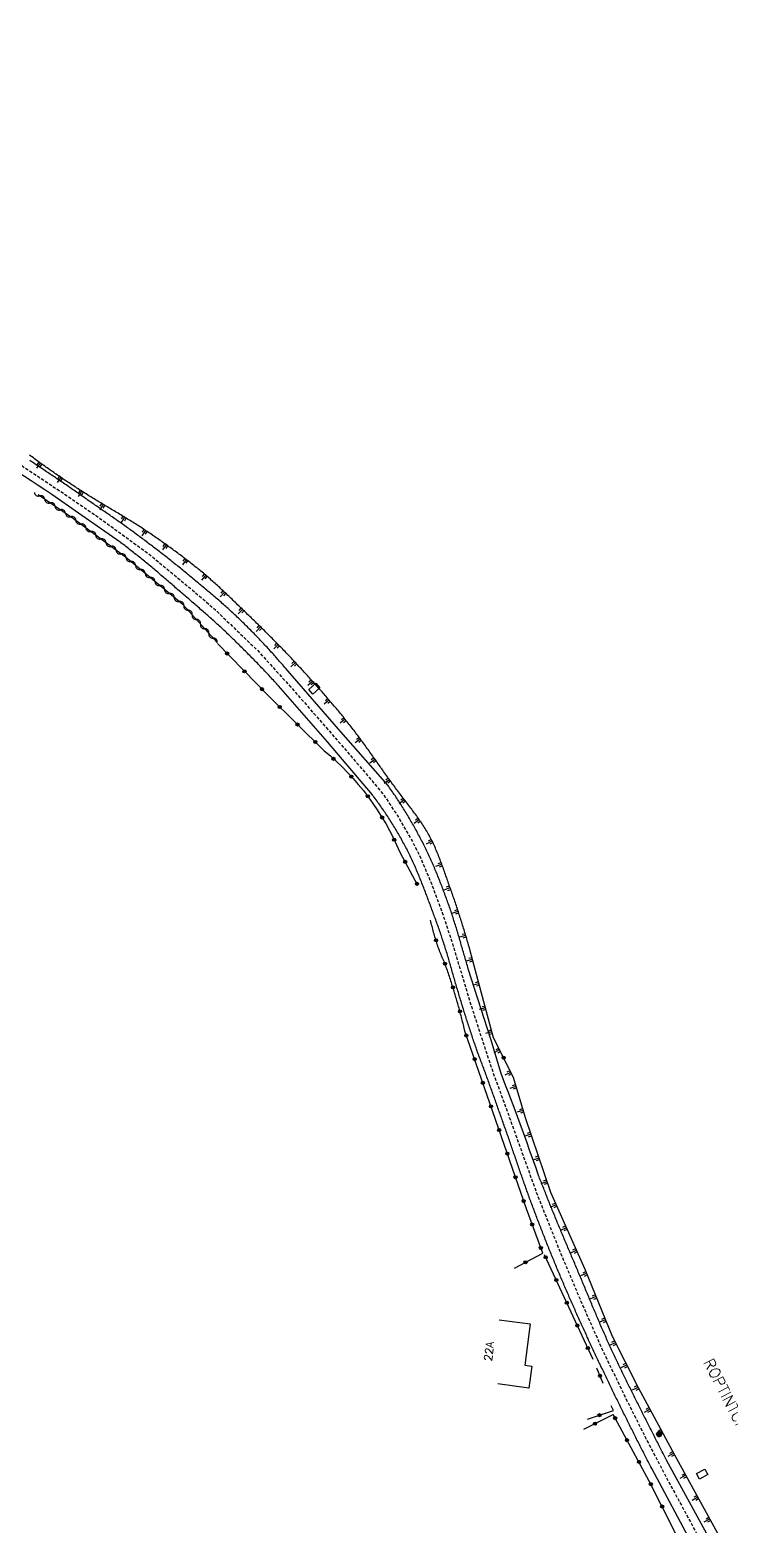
# Model space of a CAD drawing. Header units: millimetres. Extents: x 269514 to 270000, y 126091 to 127000.
# Drawn here: x 269720 to 269832.1, y 126345.1 to 126584.2 of the extents above; entities that cross this region are included whole.
import ezdxf
from ezdxf.enums import TextEntityAlignment as Align

# ---------------------------------------------------------------- set-up
doc = ezdxf.new("R2010")
doc.units = ezdxf.units.MM
doc.linetypes.add('DASHED', pattern=[0.75, 0.5, -0.25])
doc.layers.get('0').update_dxf_attribs({"linetype": 'CONTINUOUS'})
for name, color, linetype in [('W0001', 6, 'DASHED'), ('W0008', 7, 'CONTINUOUS'), ('W0100', 7, 'CONTINUOUS'), ('W0211', 2, 'CONTINUOUS'), ('W0302', 3, 'CONTINUOUS'), ('W0310', 3, 'CONTINUOUS'), ('W0322', 7, 'CONTINUOUS'), ('W0989', 7, 'CONTINUOUS'), ('W0991', 7, 'CONTINUOUS'), ('W1471', 7, 'CONTINUOUS'), ('W1473', 7, 'CONTINUOUS')]:
    doc.layers.add(name, color=color, linetype=linetype)
doc.styles.get("Standard").update_dxf_attribs({"font": 'romans.shx', "width": 0.85})

# ---------------------------------------------------------------- blocks, each defined once
blk = doc.blocks.new('t322o')
at = {"color": 0, "linetype": 'Continuous'}
for radius in [0.25, 0.15]:
    blk.add_circle((0, 0), radius, dxfattribs=at)
blk = doc.blocks.new('t310o')
at = {"color": 0, "linetype": 'Continuous'}
for centre, start, end in [((-0.5, 0.38), 216.8699, 323.1304), ((0.5, -0.37), 36.8699, 143.1303)]:
    blk.add_arc(centre, 0.625, start, end, dxfattribs=at)
blk = doc.blocks.new('t211o')
at = {"color": 0, "linetype": 'Continuous'}
for p, q in [((-0.29, 0.5), (-0.29, 0)), ((0, 1), (0, 0)), ((0.29, 0.5), (0.29, 0))]:
    blk.add_line(p, q, dxfattribs=at)
blk = doc.blocks.new('T1471')
at = {"color": 0, "linetype": 'Continuous', "flags": 128}
blk.add_lwpolyline([(-0.75, -0.5), (-0.75, 0.5), (0.75, 0.5), (0.75, -0.5), (-0.75, -0.5)], dxfattribs=at)
blk = doc.blocks.new('T1473')
at = {"color": 0, "linetype": 'Continuous', "const_width": 0.5, "flags": 128}
blk.add_lwpolyline([(-0.25, 0, 1), (0.25, 0, 1)], format="xyb", close=True, dxfattribs=at)

msp = doc.modelspace()

# ---------------------------------------------------------------- linework, layer by layer
at = {"layer": 'W0001', "flags": 128}
msp.add_lwpolyline([(269606.32, 126584.24), (269608.5, 126581.57), (269610.88, 126578.83), (269614.02, 126576.18), (269616.97, 126573.98), (269621.62, 126570.85), (269626.79, 126567.68), (269632.18, 126564.66), (269637.58, 126561.81), (269643.73, 126558.55), (269649.46, 126555.43), (269654.59, 126552.53), (269660.14, 126549.31), (269667.57, 126544.84), (269679.04, 126538.01), (269694.29, 126529.42), (269706.35, 126522.36), (269716.27, 126516.18), (269724.38, 126510.82), (269730.71, 126506.51), (269738.94, 126500.54), (269745.65, 126494.99), (269749.42, 126491.77), (269756.42, 126485.06), (269761.77, 126479.17), (269767.74, 126472.34), (269770.31, 126469.39), (269774.09, 126464.98), (269776.65, 126461.9), (269778.81, 126458.65), (269781.13, 126454.69), (269782.34, 126452.29), (269784.21, 126447.95), (269786, 126443.11), (269787.5, 126438.64), (269788.59, 126434.97), (269790.63, 126428.28), (269792.22, 126423.32), (269794.14, 126417.52), (269796.16, 126412.04), (269799.03, 126404.04), (269801.27, 126397.83), (269804.84, 126388.91), (269808.21, 126380.92), (269811.62, 126373.21), (269815.42, 126365.35), (269818.46, 126359.29), (269822.14, 126352.25), (269825.85, 126345.42), (269828.8, 126339.78), (269832.08, 126333.2), (269835.24, 126326.59), (269838.53, 126319.56), (269839.92, 126315.89), (269840.75, 126312.27), (269841.13, 126308.28), (269840.75, 126304.55), (269840, 126301.24), (269838.78, 126297.46), (269837.06, 126293.58), (269834.88, 126289.34), (269831.13, 126282.2), (269829.3, 126278.61), (269827.56, 126274.18), (269826.77, 126270.26), (269826.16, 126265.29), (269830, 126264.21), (269831.88, 126263.52)], dxfattribs=at)
at = {"layer": 'W0008', "flags": 128}
for points in [[(269826.25, 126341.71), (269819.54, 126354.2), (269819.42, 126354.42), (269819.31, 126354.64), (269819.19, 126354.87), (269819.07, 126355.09), (269818.96, 126355.31), (269818.84, 126355.54), (269818.73, 126355.76), (269818.61, 126355.98), (269818.5, 126356.21), (269818.38, 126356.43), (269818.27, 126356.65), (269818.16, 126356.88), (269818.04, 126357.1), (269817.93, 126357.33), (269817.81, 126357.55), (269817.7, 126357.77), (269817.58, 126358), (269817.47, 126358.22), (269817.36, 126358.45), (269817.24, 126358.67), (269817.13, 126358.89), (269817.02, 126359.12), (269816.9, 126359.34), (269816.79, 126359.57), (269816.68, 126359.79), (269816.56, 126360.02), (269816.45, 126360.24), (269816.34, 126360.46), (269816.22, 126360.69), (269816.11, 126360.91), (269816, 126361.14), (269815.89, 126361.36), (269815.77, 126361.59), (269815.66, 126361.81), (269815.55, 126362.04), (269815.44, 126362.26), (269815.33, 126362.49), (269815.22, 126362.71), (269815.1, 126362.94), (269814.99, 126363.16), (269814.88, 126363.39), (269814.77, 126363.61), (269814.66, 126363.84), (269814.55, 126364.06), (269814.44, 126364.29), (269814.33, 126364.52), (269814.21, 126364.74), (269814.1, 126364.97), (269813.99, 126365.19), (269813.88, 126365.42), (269813.77, 126365.64), (269813.66, 126365.87), (269813.55, 126366.1), (269813.44, 126366.32), (269813.33, 126366.55), (269813.22, 126366.77), (269813.11, 126367), (269813, 126367.23), (269812.89, 126367.45), (269812.79, 126367.68), (269812.68, 126367.91), (269812.57, 126368.13), (269812.46, 126368.36), (269812.35, 126368.58), (269812.24, 126368.81), (269812.13, 126369.04), (269812.02, 126369.26), (269811.91, 126369.49), (269811.81, 126369.72), (269811.7, 126369.94), (269811.59, 126370.17), (269811.48, 126370.4), (269811.37, 126370.63), (269811.27, 126370.85), (269811.16, 126371.08), (269811.05, 126371.31), (269810.94, 126371.53), (269810.84, 126371.76), (269810.73, 126371.99), (269810.62, 126372.22), (269810.52, 126372.44), (269810.41, 126372.67), (269810.3, 126372.9), (269810.19, 126373.13), (269810.09, 126373.35), (269809.98, 126373.58), (269809.88, 126373.81), (269809.77, 126374.04), (269809.66, 126374.27), (269809.56, 126374.49), (269809.45, 126374.72), (269809.35, 126374.95), (269809.24, 126375.18), (269809.14, 126375.41), (269809.03, 126375.63), (269808.93, 126375.86), (269808.82, 126376.09), (269808.72, 126376.32), (269808.61, 126376.55), (269808.51, 126376.78), (269808.4, 126377.01), (269808.3, 126377.23), (269808.2, 126377.46), (269808.09, 126377.69), (269807.99, 126377.92), (269807.89, 126378.15), (269807.78, 126378.38), (269807.68, 126378.61), (269807.58, 126378.84), (269807.47, 126379.07), (269807.37, 126379.3), (269807.27, 126379.53), (269807.17, 126379.76), (269807.07, 126379.99), (269806.96, 126380.22), (269806.86, 126380.45), (269806.76, 126380.68), (269806.66, 126380.91), (269806.56, 126381.14), (269806.46, 126381.37), (269806.36, 126381.6), (269806.26, 126381.83), (269806.16, 126382.06), (269806.05, 126382.29), (269805.95, 126382.52), (269805.86, 126382.75), (269805.76, 126382.98), (269805.66, 126383.21), (269805.56, 126383.44), (269805.46, 126383.67), (269805.36, 126383.9), (269805.26, 126384.13), (269805.16, 126384.36), (269805.06, 126384.6), (269804.96, 126384.83), (269804.87, 126385.06), (269804.77, 126385.29), (269804.67, 126385.52), (269804.58, 126385.75), (269804.48, 126385.98), (269804.38, 126386.21), (269804.29, 126386.44), (269804.19, 126386.67), (269804.1, 126386.9), (269804, 126387.14), (269803.91, 126387.37), (269803.81, 126387.6), (269803.72, 126387.83), (269803.62, 126388.06), (269803.53, 126388.29), (269803.43, 126388.52), (269803.34, 126388.75), (269803.25, 126388.99), (269803.15, 126389.22), (269803.06, 126389.45), (269802.97, 126389.68), (269802.88, 126389.91), (269802.78, 126390.14), (269802.69, 126390.38), (269802.6, 126390.61), (269802.51, 126390.84), (269802.42, 126391.07), (269802.32, 126391.31), (269802.23, 126391.54), (269802.14, 126391.77), (269802.05, 126392), (269801.96, 126392.24), (269801.87, 126392.47), (269801.78, 126392.7), (269801.69, 126392.93), (269801.6, 126393.17), (269801.51, 126393.4), (269801.42, 126393.63), (269801.33, 126393.87), (269801.24, 126394.1), (269801.15, 126394.33), (269801.07, 126394.57), (269800.98, 126394.8), (269800.89, 126395.03), (269800.8, 126395.27), (269800.71, 126395.5), (269800.62, 126395.74), (269800.54, 126395.97), (269800.45, 126396.2), (269800.36, 126396.44), (269800.27, 126396.67), (269800.19, 126396.91), (269800.1, 126397.15), (269800.01, 126397.38), (269799.93, 126397.62), (269799.84, 126397.86), (269799.75, 126398.09), (269799.67, 126398.33), (269799.58, 126398.57), (269799.5, 126398.81), (269799.41, 126399.04), (269799.33, 126399.28), (269799.24, 126399.52), (269799.16, 126399.76), (269799.07, 126400), (269798.99, 126400.23), (269798.91, 126400.47), (269798.82, 126400.71), (269798.74, 126400.95), (269798.66, 126401.19), (269798.57, 126401.42), (269798.49, 126401.66), (269798.41, 126401.9), (269798.33, 126402.14), (269798.24, 126402.38), (269798.16, 126402.62), (269798.08, 126402.85), (269798, 126403.09), (269797.91, 126403.33), (269797.83, 126403.57), (269797.75, 126403.81), (269797.67, 126404.05), (269797.59, 126404.28), (269797.5, 126404.52), (269797.42, 126404.76), (269797.34, 126405), (269797.26, 126405.24), (269797.18, 126405.48), (269797.09, 126405.72), (269797.01, 126405.95), (269796.93, 126406.19), (269796.85, 126406.43), (269796.76, 126406.67), (269796.68, 126406.91), (269796.6, 126407.15), (269796.52, 126407.38), (269796.43, 126407.62), (269796.35, 126407.86), (269796.26, 126408.1), (269796.18, 126408.34), (269796.1, 126408.57), (269796.01, 126408.81), (269795.93, 126409.05), (269795.85, 126409.28), (269795.77, 126409.51), (269795.68, 126409.75), (269795.6, 126409.98), (269795.52, 126410.21), (269795.43, 126410.44), (269795.35, 126410.68), (269795.27, 126410.91), (269795.19, 126411.14), (269795.1, 126411.38), (269795.02, 126411.61), (269794.94, 126411.84), (269794.85, 126412.08), (269794.77, 126412.31), (269794.69, 126412.54), (269794.61, 126412.78), (269794.52, 126413.01), (269794.44, 126413.24), (269794.36, 126413.47), (269794.27, 126413.71), (269794.19, 126413.94), (269794.11, 126414.17), (269794.02, 126414.41), (269793.94, 126414.64), (269793.86, 126414.87), (269793.77, 126415.11), (269793.69, 126415.34), (269793.6, 126415.57), (269793.52, 126415.8), (269793.44, 126416.04), (269793.35, 126416.27), (269793.27, 126416.5), (269793.18, 126416.74), (269793.1, 126416.97), (269793.01, 126417.21), (269792.92, 126417.45), (269792.83, 126417.68), (269792.75, 126417.92), (269792.66, 126418.15), (269792.57, 126418.39), (269792.48, 126418.63), (269792.39, 126418.86), (269792.3, 126419.1), (269792.22, 126419.33), (269792.13, 126419.57), (269792.04, 126419.8), (269791.95, 126420.04), (269791.86, 126420.27), (269791.78, 126420.51), (269791.69, 126420.75), (269791.6, 126420.98), (269791.52, 126421.22), (269791.43, 126421.46), (269791.35, 126421.69), (269791.27, 126421.93), (269791.19, 126422.17), (269791.1, 126422.41), (269791.02, 126422.65), (269790.94, 126422.88), (269790.86, 126423.12), (269790.79, 126423.36), (269790.71, 126423.6), (269790.63, 126423.84), (269790.55, 126424.07), (269790.47, 126424.31), (269790.39, 126424.55), (269790.32, 126424.79), (269790.24, 126425.03), (269790.16, 126425.27), (269790.08, 126425.51), (269790.01, 126425.75), (269789.93, 126425.98), (269789.86, 126426.22), (269789.78, 126426.46), (269789.7, 126426.7), (269789.63, 126426.94), (269789.55, 126427.18), (269789.48, 126427.42), (269789.4, 126427.66), (269789.33, 126427.9), (269789.25, 126428.14), (269789.18, 126428.38), (269789.11, 126428.62), (269789.03, 126428.86), (269788.96, 126429.1), (269788.89, 126429.34), (269788.81, 126429.58), (269788.74, 126429.82), (269788.67, 126430.06), (269788.6, 126430.3), (269788.53, 126430.54), (269788.45, 126430.78), (269788.38, 126431.02), (269788.31, 126431.26), (269788.24, 126431.5), (269788.17, 126431.74), (269788.1, 126431.99), (269788.03, 126432.23), (269787.96, 126432.47), (269787.89, 126432.71), (269787.82, 126432.95), (269787.75, 126433.19), (269787.68, 126433.43), (269787.62, 126433.67), (269787.55, 126433.91), (269787.48, 126434.16), (269787.41, 126434.4), (269787.34, 126434.64), (269787.28, 126434.88), (269787.21, 126435.12), (269787.14, 126435.37), (269787.07, 126435.6), (269787, 126435.84), (269786.93, 126436.07), (269786.86, 126436.31), (269786.79, 126436.55), (269786.71, 126436.78), (269786.64, 126437.02), (269786.57, 126437.25), (269786.49, 126437.49), (269786.42, 126437.72), (269786.34, 126437.96), (269786.26, 126438.19), (269786.19, 126438.43), (269786.11, 126438.66), (269786.03, 126438.9), (269785.96, 126439.13), (269785.88, 126439.36), (269785.8, 126439.6), (269785.72, 126439.83), (269785.64, 126440.06), (269785.56, 126440.3), (269785.48, 126440.53), (269785.4, 126440.76), (269785.31, 126440.99), (269785.23, 126441.23), (269785.15, 126441.46), (269785.07, 126441.69), (269784.98, 126441.92), (269784.9, 126442.16), (269784.81, 126442.39), (269784.73, 126442.62), (269784.64, 126442.85), (269784.56, 126443.08), (269784.47, 126443.32), (269784.38, 126443.55), (269784.29, 126443.78), (269784.2, 126444.02), (269784.12, 126444.25), (269784.03, 126444.49), (269783.94, 126444.72), (269783.85, 126444.96), (269783.77, 126445.19), (269783.68, 126445.43), (269783.59, 126445.66), (269783.5, 126445.89), (269783.41, 126446.13), (269783.33, 126446.36), (269783.24, 126446.6), (269783.15, 126446.83), (269783.06, 126447.06), (269782.97, 126447.3), (269782.87, 126447.53), (269782.78, 126447.76), (269782.69, 126448), (269782.6, 126448.23), (269782.51, 126448.46), (269782.41, 126448.69), (269782.32, 126448.92), (269782.22, 126449.16), (269782.13, 126449.39), (269782.03, 126449.62), (269781.93, 126449.85), (269781.83, 126450.08), (269781.73, 126450.31), (269781.63, 126450.54), (269781.53, 126450.76), (269781.43, 126450.99), (269781.32, 126451.22), (269781.22, 126451.45), (269781.11, 126451.68), (269781.01, 126451.9), (269780.9, 126452.13), (269780.79, 126452.35), (269780.68, 126452.58), (269780.56, 126452.8), (269780.45, 126453.03), (269780.34, 126453.25), (269780.22, 126453.47), (269780.1, 126453.69), (269779.98, 126453.92), (269779.86, 126454.14), (269779.74, 126454.36), (269779.62, 126454.58), (269779.5, 126454.8), (269779.38, 126455.01), (269779.26, 126455.23), (269779.13, 126455.45), (269779.01, 126455.67), (269778.88, 126455.88), (269778.75, 126456.1), (269778.63, 126456.32), (269778.5, 126456.53), (269778.37, 126456.74), (269778.24, 126456.96), (269778.11, 126457.17), (269777.97, 126457.38), (269777.84, 126457.6), (269777.71, 126457.81), (269777.57, 126458.02), (269777.44, 126458.23), (269777.3, 126458.44), (269777.16, 126458.65), (269777.02, 126458.86), (269776.89, 126459.06), (269776.75, 126459.27), (269776.6, 126459.48), (269776.46, 126459.69), (269776.32, 126459.89), (269776.18, 126460.1), (269776.03, 126460.3), (269775.89, 126460.51), (269775.74, 126460.71), (269775.59, 126460.91), (269775.44, 126461.11), (269775.29, 126461.32), (269775.15, 126461.52), (269774.99, 126461.72), (269774.84, 126461.92), (269767.68, 126470.4), (269759.84, 126479.33), (269759.68, 126479.51), (269759.51, 126479.7), (269759.34, 126479.88), (269759.17, 126480.06), (269759, 126480.25), (269758.83, 126480.43), (269758.66, 126480.61), (269758.5, 126480.79), (269758.33, 126480.97), (269758.16, 126481.15), (269757.99, 126481.33), (269757.82, 126481.51), (269757.64, 126481.7), (269757.47, 126481.88), (269757.3, 126482.06), (269757.13, 126482.23), (269756.96, 126482.41), (269756.79, 126482.59), (269756.61, 126482.77), (269756.44, 126482.95), (269756.27, 126483.13), (269756.1, 126483.31), (269755.92, 126483.48), (269755.75, 126483.66), (269755.58, 126483.84), (269755.4, 126484.02), (269755.23, 126484.19), (269755.05, 126484.37), (269754.88, 126484.55), (269754.7, 126484.72), (269754.53, 126484.9), (269754.35, 126485.07), (269754.17, 126485.25), (269754, 126485.42), (269753.82, 126485.6), (269753.65, 126485.77), (269753.47, 126485.95), (269753.29, 126486.12), (269753.11, 126486.29), (269752.94, 126486.47), (269752.76, 126486.64), (269752.58, 126486.81), (269752.4, 126486.99), (269752.22, 126487.16), (269752.04, 126487.33), (269751.86, 126487.5), (269751.68, 126487.67), (269751.5, 126487.85), (269751.32, 126488.02), (269751.13, 126488.19), (269750.95, 126488.37), (269750.76, 126488.54), (269750.58, 126488.71), (269750.39, 126488.88), (269750.2, 126489.05), (269750.02, 126489.22), (269749.83, 126489.39), (269749.64, 126489.56), (269749.45, 126489.73), (269749.26, 126489.9), (269749.08, 126490.07), (269748.89, 126490.24), (269748.7, 126490.41), (269748.51, 126490.57), (269748.32, 126490.74), (269748.13, 126490.91), (269747.94, 126491.08), (269747.75, 126491.24), (269747.56, 126491.41), (269747.36, 126491.57), (269747.17, 126491.74), (269746.98, 126491.91), (269746.79, 126492.07), (269746.6, 126492.24), (269746.41, 126492.4), (269746.22, 126492.57), (269746.03, 126492.73), (269745.83, 126492.9), (269745.64, 126493.07), (269745.45, 126493.23), (269745.26, 126493.4), (269745.07, 126493.56), (269744.88, 126493.73), (269744.69, 126493.89), (269744.5, 126494.05), (269744.31, 126494.22), (269744.12, 126494.38), (269743.93, 126494.55), (269743.74, 126494.71), (269743.55, 126494.88), (269743.36, 126495.04), (269743.17, 126495.21), (269742.98, 126495.37), (269742.79, 126495.54), (269742.59, 126495.7), (269742.4, 126495.86), (269742.21, 126496.03), (269742.02, 126496.19), (269741.83, 126496.36), (269741.64, 126496.52), (269741.45, 126496.68), (269741.26, 126496.85), (269741.07, 126497.01), (269740.88, 126497.17), (269740.68, 126497.34), (269740.49, 126497.5), (269740.3, 126497.66), (269740.11, 126497.82), (269739.92, 126497.99), (269739.72, 126498.15), (269739.53, 126498.31), (269739.34, 126498.47), (269739.14, 126498.63), (269738.95, 126498.79), (269738.76, 126498.95), (269738.56, 126499.11), (269738.37, 126499.27), (269738.17, 126499.43), (269737.98, 126499.59), (269737.78, 126499.75), (269737.58, 126499.9), (269737.39, 126500.06), (269737.19, 126500.22), (269736.99, 126500.37), (269736.8, 126500.53), (269736.6, 126500.68), (269736.4, 126500.84), (269736.2, 126500.99), (269736, 126501.15), (269735.8, 126501.3), (269735.61, 126501.45), (269735.41, 126501.61), (269735.21, 126501.76), (269735.01, 126501.92), (269734.81, 126502.07), (269734.61, 126502.22), (269734.51, 126502.3), (269727.82, 126506.97, 0.021524), (269710.29, 126518.3)], [(269828.68, 126343.15), (269821.93, 126355.49), (269821.82, 126355.72), (269821.7, 126355.94), (269821.59, 126356.16), (269821.47, 126356.38), (269821.36, 126356.6), (269821.24, 126356.82), (269821.13, 126357.05), (269821.02, 126357.27), (269820.9, 126357.49), (269820.79, 126357.71), (269820.67, 126357.93), (269820.56, 126358.15), (269820.45, 126358.38), (269820.33, 126358.6), (269820.22, 126358.82), (269820.11, 126359.04), (269819.99, 126359.27), (269819.88, 126359.49), (269819.77, 126359.71), (269819.65, 126359.93), (269819.54, 126360.15), (269819.43, 126360.38), (269819.31, 126360.6), (269819.2, 126360.82), (269819.09, 126361.04), (269818.98, 126361.27), (269818.86, 126361.49), (269818.75, 126361.71), (269818.64, 126361.93), (269818.53, 126362.16), (269818.41, 126362.38), (269818.3, 126362.6), (269818.19, 126362.82), (269818.08, 126363.05), (269817.97, 126363.27), (269817.85, 126363.49), (269817.74, 126363.72), (269817.63, 126363.94), (269817.52, 126364.16), (269817.41, 126364.38), (269817.3, 126364.61), (269817.18, 126364.83), (269817.07, 126365.05), (269816.96, 126365.28), (269816.85, 126365.5), (269816.74, 126365.72), (269816.63, 126365.95), (269816.52, 126366.17), (269816.41, 126366.39), (269816.29, 126366.62), (269816.18, 126366.84), (269816.07, 126367.06), (269815.96, 126367.28), (269815.85, 126367.5), (269815.74, 126367.73), (269815.63, 126367.95), (269815.52, 126368.17), (269815.42, 126368.39), (269815.31, 126368.61), (269815.2, 126368.83), (269815.09, 126369.06), (269814.98, 126369.28), (269814.87, 126369.5), (269814.76, 126369.72), (269814.65, 126369.94), (269814.54, 126370.17), (269814.43, 126370.39), (269814.32, 126370.61), (269814.22, 126370.83), (269814.11, 126371.06), (269814, 126371.28), (269813.9, 126371.5), (269813.79, 126371.72), (269813.68, 126371.95), (269813.58, 126372.17), (269813.47, 126372.4), (269813.37, 126372.62), (269813.27, 126372.84), (269813.16, 126373.07), (269813.06, 126373.29), (269812.95, 126373.52), (269812.85, 126373.75), (269812.75, 126373.98), (269812.64, 126374.21), (269812.54, 126374.44), (269812.44, 126374.67), (269812.33, 126374.9), (269812.23, 126375.13), (269812.13, 126375.37), (269812.03, 126375.6), (269811.93, 126375.83), (269811.83, 126376.06), (269811.73, 126376.29), (269811.63, 126376.52), (269811.52, 126376.75), (269811.42, 126376.98), (269811.32, 126377.22), (269811.23, 126377.45), (269811.13, 126377.68), (269811.03, 126377.91), (269810.93, 126378.14), (269810.83, 126378.37), (269810.73, 126378.61), (269810.63, 126378.84), (269810.53, 126379.07), (269810.43, 126379.3), (269810.34, 126379.54), (269810.24, 126379.77), (269810.14, 126380), (269810.04, 126380.23), (269809.94, 126380.46), (269809.85, 126380.7), (269809.75, 126380.93), (269809.65, 126381.16), (269809.55, 126381.4), (269809.46, 126381.63), (269809.36, 126381.86), (269809.26, 126382.09), (269809.16, 126382.33), (269809.07, 126382.56), (269808.97, 126382.79), (269808.87, 126383.02), (269808.78, 126383.26), (269808.68, 126383.49), (269808.58, 126383.72), (269808.48, 126383.95), (269808.39, 126384.19), (269808.29, 126384.42), (269808.19, 126384.65), (269808.09, 126384.89), (269808, 126385.12), (269807.9, 126385.35), (269807.8, 126385.58), (269807.7, 126385.82), (269807.61, 126386.05), (269807.51, 126386.28), (269807.41, 126386.51), (269807.31, 126386.74), (269807.22, 126386.97), (269807.12, 126387.2), (269807.02, 126387.43), (269806.92, 126387.66), (269806.83, 126387.89), (269806.73, 126388.12), (269806.63, 126388.35), (269806.53, 126388.58), (269806.44, 126388.81), (269806.34, 126389.04), (269806.24, 126389.27), (269806.14, 126389.5), (269806.05, 126389.73), (269805.95, 126389.96), (269805.85, 126390.19), (269805.75, 126390.42), (269805.66, 126390.65), (269805.56, 126390.88), (269805.46, 126391.11), (269805.36, 126391.35), (269805.27, 126391.58), (269805.17, 126391.81), (269805.07, 126392.04), (269804.98, 126392.27), (269804.88, 126392.5), (269804.78, 126392.73), (269804.69, 126392.96), (269804.59, 126393.19), (269804.49, 126393.42), (269804.4, 126393.65), (269804.3, 126393.88), (269804.21, 126394.11), (269804.11, 126394.35), (269804.02, 126394.58), (269803.92, 126394.81), (269803.83, 126395.04), (269803.73, 126395.27), (269803.64, 126395.5), (269803.55, 126395.74), (269803.45, 126395.97), (269803.36, 126396.2), (269803.26, 126396.43), (269803.17, 126396.66), (269803.08, 126396.9), (269802.99, 126397.13), (269802.89, 126397.36), (269802.8, 126397.59), (269802.71, 126397.83), (269802.62, 126398.06), (269802.53, 126398.29), (269802.44, 126398.52), (269802.35, 126398.75), (269802.26, 126398.98), (269802.16, 126399.21), (269802.07, 126399.44), (269801.98, 126399.67), (269801.89, 126399.9), (269801.8, 126400.13), (269801.7, 126400.36), (269801.61, 126400.59), (269801.52, 126400.82), (269801.43, 126401.05), (269801.38, 126401.17, 0.009624), (269795.45, 126417.34), (269793.78, 126422.84), (269790.18, 126434.1), (269790.11, 126434.34), (269790.05, 126434.59), (269789.98, 126434.83), (269789.9, 126435.07), (269789.83, 126435.31), (269789.76, 126435.55), (269789.69, 126435.79), (269789.62, 126436.03), (269789.55, 126436.27), (269789.47, 126436.51), (269789.4, 126436.75), (269789.33, 126437), (269789.27, 126437.24), (269789.2, 126437.48), (269789.13, 126437.72), (269789.07, 126437.96), (269789, 126438.2), (269788.93, 126438.44), (269788.86, 126438.69), (269788.79, 126438.93), (269788.72, 126439.17), (269788.65, 126439.41), (269788.57, 126439.65), (269788.5, 126439.89), (269788.43, 126440.13), (269788.36, 126440.37), (269788.28, 126440.6), (269788.21, 126440.84), (269788.13, 126441.08), (269788.06, 126441.32), (269787.98, 126441.56), (269787.9, 126441.8), (269787.83, 126442.04), (269787.75, 126442.28), (269787.67, 126442.51), (269787.59, 126442.75), (269787.51, 126442.99), (269787.43, 126443.23), (269787.35, 126443.46), (269787.27, 126443.7), (269787.19, 126443.94), (269787.11, 126444.17), (269787.02, 126444.41), (269786.94, 126444.65), (269786.86, 126444.88), (269786.77, 126445.12), (269786.69, 126445.35), (269786.6, 126445.59), (269786.51, 126445.82), (269786.43, 126446.06), (269786.34, 126446.29), (269786.25, 126446.53), (269786.16, 126446.76), (269786.07, 126447), (269785.99, 126447.23), (269785.89, 126447.47), (269785.8, 126447.7), (269785.71, 126447.94), (269785.62, 126448.17), (269785.53, 126448.41), (269785.43, 126448.64), (269785.34, 126448.88), (269785.24, 126449.11), (269785.15, 126449.34), (269785.05, 126449.58), (269784.96, 126449.81), (269784.86, 126450.04), (269784.76, 126450.28), (269784.66, 126450.51), (269784.56, 126450.74), (269784.46, 126450.97), (269784.36, 126451.2), (269784.26, 126451.43), (269784.15, 126451.66), (269784.05, 126451.89), (269783.95, 126452.12), (269783.84, 126452.35), (269783.73, 126452.58), (269783.63, 126452.81), (269783.52, 126453.03), (269783.41, 126453.26), (269783.3, 126453.49), (269783.18, 126453.72), (269783.07, 126453.94), (269782.96, 126454.17), (269782.84, 126454.39), (269782.73, 126454.62), (269782.61, 126454.84), (269782.49, 126455.06), (269782.37, 126455.29), (269782.25, 126455.51), (269782.13, 126455.73), (269782.01, 126455.96), (269781.89, 126456.18), (269781.77, 126456.4), (269781.64, 126456.62), (269781.52, 126456.84), (269781.4, 126457.06), (269781.27, 126457.28), (269781.14, 126457.5), (269781.02, 126457.72), (269780.89, 126457.93), (269780.76, 126458.15), (269780.63, 126458.37), (269780.5, 126458.59), (269780.37, 126458.8), (269780.24, 126459.02), (269780.11, 126459.23), (269779.98, 126459.45), (269779.84, 126459.66), (269779.71, 126459.88), (269779.58, 126460.09), (269779.44, 126460.3), (269779.3, 126460.52), (269779.17, 126460.73), (269779.03, 126460.94), (269778.89, 126461.15), (269778.75, 126461.36), (269778.61, 126461.57), (269778.47, 126461.78), (269778.33, 126461.99), (269778.19, 126462.2), (269778.05, 126462.41), (269777.9, 126462.62), (269777.76, 126462.83), (269777.61, 126463.04), (269777.47, 126463.24), (269777.32, 126463.45), (269769.8, 126472), (269760.99, 126482.1), (269760.83, 126482.3), (269760.67, 126482.49), (269760.5, 126482.68), (269760.34, 126482.87), (269760.17, 126483.06), (269760.01, 126483.25), (269759.84, 126483.44), (269759.67, 126483.63), (269759.51, 126483.82), (269759.34, 126484.01), (269759.17, 126484.19), (269759.01, 126484.38), (269758.84, 126484.57), (269758.67, 126484.75), (269758.5, 126484.94), (269758.33, 126485.13), (269758.16, 126485.31), (269757.99, 126485.5), (269757.82, 126485.68), (269757.65, 126485.87), (269757.48, 126486.05), (269757.3, 126486.23), (269757.13, 126486.42), (269756.96, 126486.6), (269756.78, 126486.78), (269756.61, 126486.96), (269756.44, 126487.14), (269756.26, 126487.33), (269756.09, 126487.51), (269755.91, 126487.69), (269755.73, 126487.87), (269755.56, 126488.05), (269755.38, 126488.22), (269755.2, 126488.4), (269755.03, 126488.58), (269754.85, 126488.76), (269754.67, 126488.94), (269754.49, 126489.11), (269754.31, 126489.29), (269754.13, 126489.47), (269753.95, 126489.64), (269753.77, 126489.82), (269753.59, 126489.99), (269753.41, 126490.16), (269753.23, 126490.34), (269753.04, 126490.51), (269752.86, 126490.68), (269752.68, 126490.85), (269752.49, 126491.02), (269752.31, 126491.19), (269752.12, 126491.36), (269751.94, 126491.53), (269751.75, 126491.7), (269751.57, 126491.87), (269751.38, 126492.03), (269751.19, 126492.2), (269751.01, 126492.37), (269750.82, 126492.53), (269750.63, 126492.7), (269750.44, 126492.86), (269750.25, 126493.03), (269750.06, 126493.19), (269749.87, 126493.36), (269749.68, 126493.52), (269749.49, 126493.68), (269749.3, 126493.85), (269749.11, 126494.01), (269748.92, 126494.17), (269748.73, 126494.33), (269748.54, 126494.49), (269748.35, 126494.66), (269748.16, 126494.82), (269747.96, 126494.98), (269747.77, 126495.14), (269747.58, 126495.3), (269747.39, 126495.46), (269747.2, 126495.62), (269747, 126495.78), (269746.81, 126495.94), (269746.62, 126496.1), (269746.43, 126496.26), (269746.23, 126496.42), (269746.04, 126496.58), (269745.85, 126496.74), (269745.66, 126496.9), (269745.47, 126497.05), (269745.28, 126497.21), (269745.08, 126497.37), (269744.89, 126497.53), (269744.7, 126497.68), (269744.51, 126497.84), (269744.32, 126497.99), (269744.12, 126498.15), (269743.93, 126498.31), (269743.74, 126498.46), (269743.54, 126498.62), (269743.35, 126498.77), (269743.15, 126498.93), (269742.96, 126499.08), (269742.77, 126499.24), (269742.57, 126499.39), (269742.38, 126499.54), (269742.18, 126499.7), (269741.99, 126499.85), (269741.79, 126500), (269741.6, 126500.16), (269741.4, 126500.31), (269741.21, 126500.46), (269741.01, 126500.61), (269740.81, 126500.77), (269740.62, 126500.92), (269740.42, 126501.07), (269740.23, 126501.22), (269740.03, 126501.37), (269739.83, 126501.52), (269739.64, 126501.67), (269739.44, 126501.82), (269739.24, 126501.97), (269739.04, 126502.12), (269738.85, 126502.27), (269738.65, 126502.42), (269738.45, 126502.57), (269738.25, 126502.72), (269738.05, 126502.87), (269737.85, 126503.02), (269737.65, 126503.17), (269737.46, 126503.32), (269737.26, 126503.46), (269737.06, 126503.61), (269736.86, 126503.76), (269736.66, 126503.91), (269736.45, 126504.05), (269736.25, 126504.2), (269736.05, 126504.34), (269735.85, 126504.49), (269735.65, 126504.63), (269735.45, 126504.78), (269735.25, 126504.92), (269735.04, 126505.07), (269734.84, 126505.21), (269734.64, 126505.35), (269734.44, 126505.5), (269734.23, 126505.64), (269734.03, 126505.78), (269733.83, 126505.93), (269733.62, 126506.07), (269733.42, 126506.21), (269733.22, 126506.35), (269733.01, 126506.49), (269732.81, 126506.64), (269732.6, 126506.78), (269732.4, 126506.92), (269732.2, 126507.06), (269731.99, 126507.2), (269731.79, 126507.34), (269731.58, 126507.49), (269731.38, 126507.63), (269731.17, 126507.77), (269730.97, 126507.91), (269730.77, 126508.05), (269730.56, 126508.19), (269730.36, 126508.33), (269730.15, 126508.47), (269729.95, 126508.62), (269729.75, 126508.76), (269729.54, 126508.9), (269729.34, 126509.04), (269729.13, 126509.18), (269728.93, 126509.32), (269728.72, 126509.47), (269728.51, 126509.61), (269728.31, 126509.75), (269728.1, 126509.9), (269727.9, 126510.04), (269727.69, 126510.18), (269727.48, 126510.33), (269727.28, 126510.47), (269727.07, 126510.61), (269726.87, 126510.76), (269726.66, 126510.9), (269726.45, 126511.04), (269726.25, 126511.18), (269726.04, 126511.33), (269725.83, 126511.47), (269725.63, 126511.61), (269725.42, 126511.75), (269725.21, 126511.89), (269725, 126512.03), (269724.8, 126512.18), (269724.59, 126512.32), (269724.38, 126512.46), (269724.17, 126512.6), (269723.97, 126512.74), (269723.76, 126512.88), (269723.55, 126513.02), (269723.34, 126513.16), (269723.14, 126513.3), (269722.93, 126513.44), (269722.72, 126513.58), (269722.51, 126513.72), (269722.3, 126513.86), (269722.1, 126514), (269721.89, 126514.13), (269721.68, 126514.27), (269721.48, 126514.41), (269721.27, 126514.55), (269721.06, 126514.68), (269720.86, 126514.82), (269720.65, 126514.96), (269720.44, 126515.1), (269720.24, 126515.23), (269720.03, 126515.37)]]:
    msp.add_lwpolyline(points, format="xyb", dxfattribs=at)
at = {"layer": 'W0100', "flags": 128}
msp.add_lwpolyline([(269795.15, 126377.96), (269800.11, 126377.31), (269799.23, 126370.68), (269800.34, 126370.53), (269799.88, 126367.04), (269794.92, 126367.69)], dxfattribs=at)
at = {"layer": 'W0302', "flags": 128}
for points in [[(269794.25, 126423.07), (269790.94, 126435.34), (269790.44, 126437.2), (269790.37, 126437.44), (269790.3, 126437.69), (269790.23, 126437.93), (269790.16, 126438.17), (269790.09, 126438.41), (269790.02, 126438.65), (269789.95, 126438.9), (269789.88, 126439.14), (269789.8, 126439.38), (269789.73, 126439.62), (269789.66, 126439.86), (269789.59, 126440.1), (269789.51, 126440.34), (269789.44, 126440.58), (269789.36, 126440.82), (269789.29, 126441.06), (269789.21, 126441.3), (269789.14, 126441.54), (269789.06, 126441.78), (269788.99, 126442.02), (269788.91, 126442.26), (269788.83, 126442.5), (269788.75, 126442.74), (269788.68, 126442.98), (269788.6, 126443.22), (269788.52, 126443.46), (269788.44, 126443.7), (269788.36, 126443.94), (269788.28, 126444.18), (269788.2, 126444.42), (269788.12, 126444.66), (269788.04, 126444.89), (269787.96, 126445.13), (269787.88, 126445.37), (269787.79, 126445.61), (269787.71, 126445.85), (269787.63, 126446.08), (269787.55, 126446.32), (269787.46, 126446.56), (269787.38, 126446.8), (269787.29, 126447.03), (269787.21, 126447.27), (269787.12, 126447.51), (269787.04, 126447.75), (269786.95, 126447.98), (269786.87, 126448.22), (269786.79, 126448.46), (269786.7, 126448.7), (269786.62, 126448.93), (269786.54, 126449.17), (269786.45, 126449.41), (269786.37, 126449.65), (269786.29, 126449.88), (269786.2, 126450.12), (269786.12, 126450.36), (269786.03, 126450.6), (269785.95, 126450.83), (269785.86, 126451.07), (269785.77, 126451.3), (269785.68, 126451.54), (269785.59, 126451.77), (269785.5, 126452.01), (269785.41, 126452.24), (269785.32, 126452.48), (269785.22, 126452.71), (269785.12, 126452.94), (269785.02, 126453.17), (269784.92, 126453.4), (269784.82, 126453.63), (269784.72, 126453.86), (269784.61, 126454.09), (269784.5, 126454.32), (269784.39, 126454.54), (269784.27, 126454.77), (269784.16, 126454.99), (269784.04, 126455.22), (269783.92, 126455.44), (269783.79, 126455.66), (269783.67, 126455.87), (269783.54, 126456.09), (269783.41, 126456.3), (269783.28, 126456.52), (269783.15, 126456.73), (269783.01, 126456.94), (269782.87, 126457.15), (269782.74, 126457.36), (269782.6, 126457.57), (269782.46, 126457.77), (269782.32, 126457.98), (269782.17, 126458.19), (269782.03, 126458.39), (269781.88, 126458.59), (269781.74, 126458.8), (269781.59, 126459), (269781.44, 126459.2), (269781.29, 126459.4), (269781.14, 126459.6), (269780.99, 126459.8), (269780.84, 126460), (269780.69, 126460.2), (269780.54, 126460.4), (269780.39, 126460.6), (269780.24, 126460.8), (269780.08, 126460.99), (269779.93, 126461.19), (269779.78, 126461.39), (269779.63, 126461.59), (269779.47, 126461.79), (269779.32, 126461.99), (269779.17, 126462.18), (269779.02, 126462.38), (269778.87, 126462.58), (269778.72, 126462.78), (269778.57, 126462.98), (269778.42, 126463.18), (269778.27, 126463.38), (269778.12, 126463.58), (269777.97, 126463.79), (269777.83, 126463.99), (269777.68, 126464.19), (269777.53, 126464.4), (269777.38, 126464.6), (269777.24, 126464.81), (269777.09, 126465.02), (269776.95, 126465.22), (269776.8, 126465.43), (269776.65, 126465.63), (269776.51, 126465.84), (269776.36, 126466.05), (269776.22, 126466.25), (269776.07, 126466.46), (269775.92, 126466.67), (269775.78, 126466.87), (269775.63, 126467.08), (269775.49, 126467.28), (269775.34, 126467.49), (269775.19, 126467.7), (269775.05, 126467.9), (269774.9, 126468.11), (269774.76, 126468.31), (269774.61, 126468.52), (269774.46, 126468.73), (269774.31, 126468.93), (269774.17, 126469.14), (269774.02, 126469.34), (269773.87, 126469.55), (269773.72, 126469.75), (269773.58, 126469.95), (269773.43, 126470.16), (269773.28, 126470.36), (269773.13, 126470.57), (269772.98, 126470.77), (269772.83, 126470.97), (269772.68, 126471.17), (269772.53, 126471.38), (269772.37, 126471.58), (269772.22, 126471.78), (269772.07, 126471.98), (269771.92, 126472.18), (269771.76, 126472.38), (269771.61, 126472.58), (269771.45, 126472.78), (269771.3, 126472.98), (269771.14, 126473.18), (269770.98, 126473.38), (269770.83, 126473.58), (269770.67, 126473.77), (269770.51, 126473.97), (269770.35, 126474.16), (269770.2, 126474.36), (269770.04, 126474.55), (269769.88, 126474.74), (269769.72, 126474.94), (269769.56, 126475.13), (269769.4, 126475.32), (269769.24, 126475.52), (269769.08, 126475.71), (269768.92, 126475.9), (269768.75, 126476.09), (269768.59, 126476.28), (269768.43, 126476.47), (269768.27, 126476.66), (269768.11, 126476.85), (269767.94, 126477.04), (269767.78, 126477.23), (269767.61, 126477.42), (269767.45, 126477.61), (269767.29, 126477.8), (269767.12, 126477.99), (269766.96, 126478.18), (269766.79, 126478.37), (269766.63, 126478.56), (269766.46, 126478.74), (269766.29, 126478.93), (269766.13, 126479.12), (269765.96, 126479.31), (269765.79, 126479.49), (269765.63, 126479.68), (269765.46, 126479.87), (269765.29, 126480.05), (269765.12, 126480.24), (269764.95, 126480.42), (269764.79, 126480.61), (269764.62, 126480.8), (269764.45, 126480.98), (269764.28, 126481.17), (269764.11, 126481.35), (269763.94, 126481.54), (269763.77, 126481.72), (269763.6, 126481.9), (269763.43, 126482.09), (269763.26, 126482.27), (269763.09, 126482.46), (269762.92, 126482.64), (269762.75, 126482.82), (269762.58, 126483.01), (269762.41, 126483.19), (269762.24, 126483.37), (269762.07, 126483.56), (269761.9, 126483.74), (269761.73, 126483.92), (269761.56, 126484.1), (269761.39, 126484.28), (269761.22, 126484.46), (269761.04, 126484.64), (269760.87, 126484.82), (269760.7, 126485), (269760.53, 126485.18), (269760.36, 126485.36), (269760.18, 126485.53), (269760.01, 126485.71), (269759.84, 126485.89), (269759.66, 126486.07), (269759.49, 126486.24), (269759.31, 126486.42), (269759.14, 126486.6), (269758.96, 126486.77), (269758.79, 126486.95), (269758.61, 126487.12), (269758.44, 126487.3), (269758.26, 126487.47), (269758.09, 126487.65), (269757.91, 126487.82), (269757.74, 126488), (269757.56, 126488.17), (269757.38, 126488.35), (269757.21, 126488.52), (269757.03, 126488.7), (269756.85, 126488.87), (269756.67, 126489.04), (269756.5, 126489.22), (269756.32, 126489.39), (269756.14, 126489.56), (269755.96, 126489.74), (269755.78, 126489.91), (269755.61, 126490.08), (269755.43, 126490.25), (269755.25, 126490.43), (269755.07, 126490.6), (269754.89, 126490.77), (269754.71, 126490.94), (269754.53, 126491.12), (269754.36, 126491.29), (269754.18, 126491.46), (269754, 126491.63), (269753.82, 126491.8), (269753.64, 126491.98), (269753.46, 126492.15), (269753.29, 126492.32), (269753.11, 126492.49), (269752.93, 126492.66), (269752.75, 126492.84), (269752.57, 126493.01), (269752.39, 126493.18), (269752.21, 126493.35), (269752.03, 126493.52), (269751.85, 126493.69), (269751.67, 126493.86), (269751.49, 126494.03), (269751.31, 126494.2), (269751.13, 126494.37), (269750.95, 126494.54), (269750.77, 126494.71), (269750.59, 126494.88), (269750.41, 126495.05), (269750.22, 126495.22), (269750.04, 126495.38), (269749.86, 126495.55), (269749.67, 126495.72), (269749.49, 126495.88), (269749.3, 126496.05), (269749.12, 126496.21), (269748.93, 126496.38), (269748.75, 126496.54), (269748.56, 126496.7), (269748.37, 126496.87), (269748.18, 126497.03), (269747.99, 126497.19), (269747.8, 126497.35), (269747.61, 126497.51), (269747.42, 126497.67), (269747.23, 126497.82), (269747.04, 126497.98), (269746.84, 126498.14), (269746.65, 126498.29), (269746.46, 126498.45), (269746.26, 126498.6), (269746.07, 126498.76), (269745.87, 126498.91), (269745.68, 126499.07), (269745.48, 126499.22), (269745.28, 126499.37), (269745.09, 126499.52), (269744.89, 126499.67), (269744.69, 126499.82), (269744.5, 126499.97), (269744.3, 126500.12), (269744.1, 126500.27), (269743.9, 126500.42), (269743.7, 126500.57), (269743.5, 126500.72), (269743.3, 126500.86), (269743.1, 126501.01), (269742.9, 126501.16), (269742.7, 126501.3), (269742.5, 126501.45), (269742.3, 126501.59), (269742.09, 126501.74), (269741.89, 126501.88), (269741.69, 126502.03), (269741.49, 126502.17), (269741.28, 126502.31), (269741.08, 126502.46), (269740.88, 126502.6), (269740.67, 126502.74), (269740.47, 126502.88), (269740.27, 126503.02), (269740.06, 126503.16), (269739.86, 126503.3), (269739.65, 126503.45), (269739.45, 126503.59), (269739.24, 126503.73), (269739.03, 126503.86), (269738.83, 126504), (269738.62, 126504.14), (269738.42, 126504.28), (269738.21, 126504.42), (269738, 126504.56), (269737.79, 126504.69), (269737.58, 126504.83), (269737.37, 126504.97), (269737.16, 126505.1), (269736.95, 126505.23), (269736.74, 126505.37), (269736.53, 126505.5), (269736.31, 126505.63), (269736.1, 126505.76), (269735.89, 126505.89), (269735.68, 126506.02), (269735.46, 126506.15), (269735.25, 126506.28), (269735.04, 126506.41), (269734.82, 126506.54), (269734.61, 126506.67), (269734.39, 126506.8), (269734.18, 126506.93), (269733.97, 126507.05), (269733.75, 126507.18), (269733.54, 126507.31), (269733.32, 126507.44), (269733.11, 126507.56), (269732.89, 126507.69), (269732.68, 126507.82), (269732.46, 126507.95), (269732.25, 126508.07), (269732.03, 126508.2), (269731.82, 126508.33), (269731.61, 126508.46), (269731.39, 126508.59), (269731.18, 126508.71), (269730.96, 126508.84), (269730.75, 126508.97), (269730.54, 126509.1), (269730.32, 126509.23), (269730.11, 126509.36), (269729.9, 126509.49), (269729.68, 126509.62), (269729.47, 126509.75), (269729.26, 126509.89), (269729.05, 126510.02), (269728.84, 126510.15), (269728.63, 126510.29), (269728.42, 126510.42), (269728.21, 126510.56), (269728, 126510.69), (269727.79, 126510.83), (269727.58, 126510.96), (269727.37, 126511.1), (269727.16, 126511.24), (269726.95, 126511.37), (269726.75, 126511.51), (269726.54, 126511.65), (269726.33, 126511.79), (269726.12, 126511.93), (269725.92, 126512.06), (269725.71, 126512.2), (269725.5, 126512.34), (269725.29, 126512.48), (269725.09, 126512.62), (269724.88, 126512.76), (269724.68, 126512.9), (269724.47, 126513.04), (269724.26, 126513.18), (269724.06, 126513.32), (269723.85, 126513.47), (269723.65, 126513.61), (269723.44, 126513.75), (269723.24, 126513.89), (269723.03, 126514.03), (269722.83, 126514.18), (269722.62, 126514.32), (269722.42, 126514.46), (269722.22, 126514.61), (269722.01, 126514.75), (269721.81, 126514.9), (269721.61, 126515.05), (269721.41, 126515.19), (269721.2, 126515.34), (269721, 126515.49), (269720.8, 126515.64), (269720.6, 126515.79), (269720.4, 126515.94), (269720.2, 126516.09), (269720, 126516.24)], [(269830.38, 126343.3), (269823.22, 126356.29), (269817.42, 126367.06), (269813.28, 126375.26), (269808.89, 126385.99), (269803.38, 126398.34), (269799.36, 126410.27), (269799.36, 126410.27), (269797.43, 126416.7), (269797.43, 126416.7)]]:
    msp.add_lwpolyline(points, dxfattribs=at)
at = {"layer": 'W0310', "flags": 128}
msp.add_lwpolyline([(269750.02, 126486.25), (269744.59, 126492.29), (269735.34, 126499.92), (269727.03, 126506.07), (269721.35, 126509.87)], dxfattribs=at)
at = {"layer": 'W0322', "flags": 128}
msp.add_lwpolyline([(269750.07, 126486.09), (269758.34, 126477.62), (269767.15, 126468.96, -0.120263), (269779.25, 126452.74), (269782.08, 126447.49)], format="xyb", dxfattribs=at)
for points in [[(269797.58, 126386.2), (269802.1, 126388.63), (269799.49, 126395.7), (269789.65, 126424.13), (269789.59, 126424.38), (269789.53, 126424.62), (269789.47, 126424.87), (269789.41, 126425.11), (269789.35, 126425.36), (269789.29, 126425.6), (269789.23, 126425.85), (269789.16, 126426.09), (269789.1, 126426.34), (269789.04, 126426.58), (269788.97, 126426.83), (269788.91, 126427.07), (269788.84, 126427.32), (269788.78, 126427.56), (269788.71, 126427.8), (269788.64, 126428.05), (269788.57, 126428.29), (269788.5, 126428.53), (269788.43, 126428.78), (269788.36, 126429.02), (269788.29, 126429.26), (269788.22, 126429.5), (269788.15, 126429.75), (269788.08, 126429.99), (269788, 126430.23), (269787.93, 126430.47), (269787.86, 126430.71), (269787.78, 126430.95), (269787.71, 126431.2), (269787.63, 126431.44), (269787.55, 126431.68), (269787.48, 126431.92), (269787.4, 126432.16), (269787.32, 126432.4), (269787.24, 126432.64), (269787.16, 126432.88), (269787.08, 126433.12), (269787, 126433.36), (269786.92, 126433.6), (269786.84, 126433.84), (269786.75, 126434.07), (269786.67, 126434.31), (269786.59, 126434.55), (269786.5, 126434.79), (269786.42, 126435.02), (269786.32, 126435.25), (269786.23, 126435.47), (269786.13, 126435.69), (269786.03, 126435.92), (269785.93, 126436.14), (269785.83, 126436.36), (269785.73, 126436.59), (269785.64, 126436.81), (269785.56, 126437.04), (269785.47, 126437.28), (269785.39, 126437.52), (269785.31, 126437.76), (269785.23, 126437.99), (269785.16, 126438.23), (269785.08, 126438.47), (269785, 126438.71), (269784.93, 126438.95), (269784.86, 126439.2), (269784.79, 126439.44), (269784.72, 126439.68), (269784.65, 126439.92), (269784.59, 126440.16), (269784.52, 126440.41), (269784.46, 126440.65), (269784.39, 126440.89), (269784.33, 126441.14), (269784.27, 126441.38), (269784.22, 126441.63), (269784.16, 126441.87)], [(269797.45, 126416.69), (269794.25, 126423.07)], [(269810.17, 126371.61), (269802.4, 126388.33)], [(269811.78, 126367.77), (269810.75, 126370.21)], [(269808.69, 126360.45), (269813.36, 126362.79)], [(269809.28, 126362.08), (269813.42, 126363.45), (269813.05, 126364.22)], [(269825.71, 126339.17), (269819.16, 126352.17), (269813.37, 126362.82)]]:
    msp.add_lwpolyline(points, dxfattribs=at)

# ---------------------------------------------------------------- block references
at = {"layer": 'W0211'}
for p, rotation in [((269721.75, 126514.94), 144.0552906023163), ((269725.04, 126512.66), 145.8390550938025), ((269728.37, 126510.45), 147.2071382975709), ((269731.78, 126508.35), 149.1704214594931), ((269735.22, 126506.3), 148.8326190010484), ((269738.59, 126504.16), 146.142053540626), ((269741.88, 126501.89), 144.6015147553649), ((269745.1, 126499.51), 142.378418714864), ((269748.21, 126497), 139.411808314904), ((269751.19, 126494.32), 136.7878303482298), ((269754.08, 126491.56), 136.0228238410366), ((269756.95, 126488.77), 135.5682926315793), ((269759.78, 126485.95), 134.4292714648497), ((269762.54, 126483.05), 132.9675992712274), ((269765.24, 126480.11), 132.061221237363), ((269767.89, 126477.11), 130.740512024696), ((269770.45, 126474.04), 129.0069435039399), ((269772.9, 126470.87), 126.5238395732488), ((269775.24, 126467.63), 125.3219730363412), ((269777.56, 126464.37), 125.6153153128716), ((269779.95, 126461.16), 127.5560808573519), ((269782.34, 126457.95), 124.5520600209191), ((269784.4, 126454.53), 116.2951770968875), ((269785.94, 126450.84), 110.1467939965417), ((269787.28, 126447.07), 109.6854674090169), ((269788.58, 126443.29), 108.2014529517662), ((269789.78, 126439.47), 106.7169404524805), ((269790.86, 126435.62), 105.095105829494), ((269791.91, 126431.76), 105.0951058296109), ((269792.95, 126427.9), 105.0951058296109), ((269793.99, 126424.04), 105.0951058296109), ((269795.21, 126421.16), 116.6816526883148), ((269797.01, 126417.58), 116.6816526883148), ((269797.84, 126415.31), 106.7463538766886), ((269799, 126411.48), 106.7463538766886), ((269800.23, 126407.67), 108.6182731913417), ((269801.51, 126403.88), 108.6182731913417), ((269802.79, 126400.09), 108.6182731913417), ((269804.25, 126396.37), 114.0664497726615), ((269805.89, 126392.72), 114.0664497726615), ((269807.52, 126389.07), 114.0664497726615), ((269809.13, 126385.41), 112.2254108042546), ((269810.64, 126381.71), 112.2254108042546), ((269812.16, 126378), 112.2254108042546), ((269813.74, 126374.34), 116.8209781079114), ((269815.55, 126370.77), 116.8209781079114), ((269817.35, 126367.2), 116.8209781079114), ((269819.25, 126363.67), 118.3073089423672), ((269821.14, 126360.15), 118.3073089423672), ((269823.04, 126356.63), 118.3073089423672), ((269824.97, 126353.12), 118.8460528989167), ((269826.9, 126349.62), 118.8460528989167), ((269828.83, 126346.12), 118.8460528989167)]:
    msp.add_blockref('t211o', p, dxfattribs=dict(at, rotation=rotation))
at = {"layer": 'W0310'}
for p, rotation in [((269721.59, 126509.71), 146.2435769515493), ((269723.25, 126508.6), 146.2435769515493), ((269724.91, 126507.49), 146.2435769515493), ((269726.58, 126506.38), 146.2435769515493), ((269728.2, 126505.21), 143.4834409336431), ((269729.81, 126504.02), 143.4834409336431), ((269731.41, 126502.83), 143.4834409336431), ((269733.02, 126501.64), 143.4834409336431), ((269734.63, 126500.45), 143.4834409336431), ((269736.2, 126499.21), 140.4692207943043), ((269737.74, 126497.94), 140.4692207943043), ((269739.29, 126496.67), 140.4692207943043), ((269740.83, 126495.39), 140.4692207943043), ((269742.37, 126494.12), 140.4692207943043), ((269743.91, 126492.85), 140.4692207943043), ((269745.34, 126491.46), 131.9565851346776), ((269746.68, 126489.97), 131.9565851346776), ((269748.02, 126488.48), 131.9565851346776), ((269749.35, 126486.99), 131.9565851346776)]:
    msp.add_blockref('t310o', p, dxfattribs=dict(at, rotation=rotation))
at = {"layer": 'W0322'}
for p, rotation in [((269751.6, 126484.52), 134.3391819522586), ((269754.39, 126481.66), 134.3391819522586), ((269757.19, 126478.8), 134.3391819522586), ((269760.02, 126475.97), 135.490035164017), ((269762.87, 126473.16), 135.490035164017), ((269765.72, 126470.36), 135.490035164017), ((269768.63, 126467.67), 306.7430146081331), ((269771.49, 126464.83), 306.7430146081331), ((269774.11, 126461.68), 306.7430146081331), ((269776.41, 126458.28), 306.7430146081331), ((269778.34, 126454.74), 306.7430146081331), ((269780.09, 126451.19), 298.2769204535951), ((269781.99, 126447.67), 298.2769204535951), ((269785.03, 126438.64), 107.2919938677864), ((269786.46, 126434.91), 110.4988752495424), ((269787.73, 126431.12), 107.3802171518513), ((269788.85, 126427.28), 105.0835809056389), ((269789.89, 126423.42), 109.0917352321734), ((269791.2, 126419.64), 109.0917352321734), ((269792.51, 126415.86), 109.0917352321734), ((269793.82, 126412.08), 109.0917352321734), ((269795.13, 126408.3), 109.0917352321734), ((269796.44, 126404.52), 109.0917352321734), ((269797.74, 126400.74), 109.0917352321734), ((269799.05, 126396.96), 109.0917352321734), ((269800.41, 126393.2), 110.2853174184462), ((269801.8, 126389.45), 110.2853174184462), ((269799.34, 126387.15), 28.34590511458387), ((269802.59, 126387.94), 114.9157443974932), ((269804.27, 126384.31), 114.9157443974932), ((269805.96, 126380.68), 114.9157443974932), ((269807.64, 126377.05), 114.9157443974932), ((269809.33, 126373.43), 114.9157443974932), ((269811.18, 126362.71), 18.30409063597149), ((269813.69, 126362.23), 118.5514303990377), ((269810.48, 126361.35), 26.6660703856501), ((269815.6, 126358.71), 118.5514303990377), ((269817.52, 126355.2), 118.5514303990377), ((269819.41, 126351.68), 116.7346021859586), ((269821.21, 126348.1), 116.7346021859586)]:
    msp.add_blockref('t322o', p, dxfattribs=dict(at, rotation=rotation))
for p in [(269795.85, 126419.88), (269811.26, 126368.99)]:
    msp.add_blockref('t322o', p, dxfattribs=at)
at = {"layer": 'W1471'}
for p, rotation in [((269765.55, 126478.89), 221.0794913729604), ((269827.62, 126353.29), 208.669402750754)]:
    msp.add_blockref('T1471', p, dxfattribs=dict(at, rotation=rotation))
at = {"layer": 'W1473'}
msp.add_blockref('T1473', (269820.74, 126359.67), dxfattribs=at)

# ---------------------------------------------------------------- texts
at = {"layer": 'W0989'}
msp.add_text('ROPTINTCHAMP', height=1.75, rotation=297.2022, dxfattribs=at).set_placement((269832.52, 126363.85), align=Align.MIDDLE)
at = {"layer": 'W0991'}
msp.add_text('22A', height=1.25, rotation=83.5761, dxfattribs=at).set_placement((269793.5, 126372.92), align=Align.MIDDLE)

doc.saveas('drawing.dxf')
